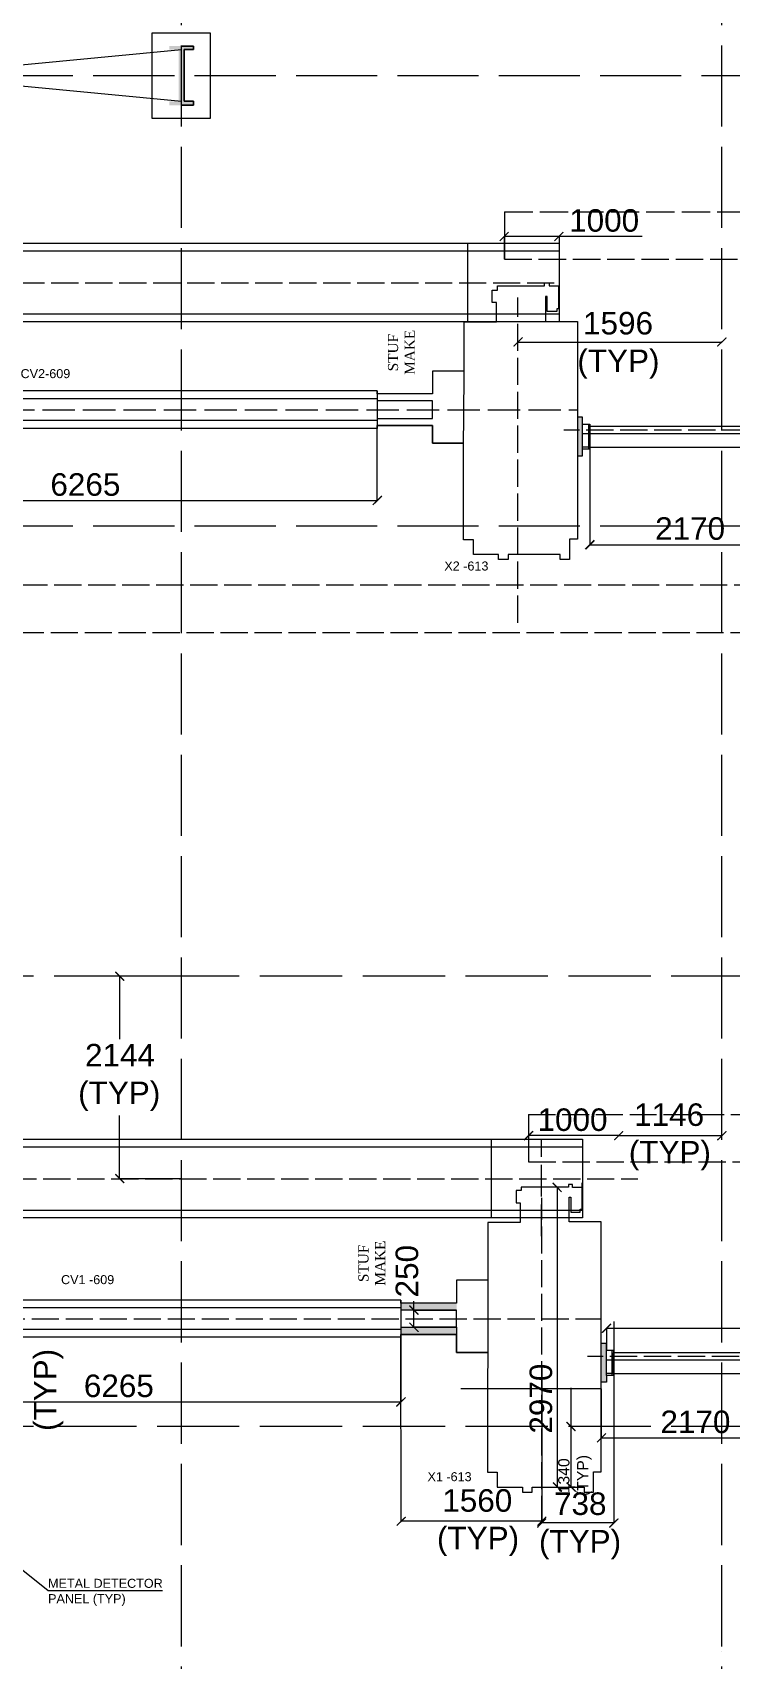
# Model space of a CAD drawing. Header units: inches. Extents: x 2602 to 127694, y 109 to 91908.
# Drawn here: x 41658 to 49403, y 34087 to 52152 of the extents above; entities that cross this region are included whole.
import ezdxf

# ---------------------------------------------------------------- set-up
doc = ezdxf.new("R2010")
doc.units = ezdxf.units.IN
doc.header["$MEASUREMENT"] = 0
doc.linetypes.add('PDF_IMPORT', pattern=[1, 0.8, -0.2])
doc.layers.add('PDF_Geometry', color=7, linetype='Continuous')
doc.layers.add('PDF_Solid Fills', color=7, linetype='Continuous', true_color=0x724639)
doc.layers.add('PDF_Text', color=230, linetype='Continuous', true_color=0xff007f)
doc.styles.add('PDF Arial', font='arial.ttf')
doc.styles.add('PDF Times New Roman', font='times.ttf')

msp = doc.modelspace()

# ---------------------------------------------------------------- hatches: boundary and pattern name
at = {"layer": 'PDF_Solid Fills', "transparency": 33554559}
for color, points in [(256, [(43443, 51345), (43443, 51388), (43339, 51388), (43339, 51962), (43443, 51962), (43443, 52001), (43175, 52001), (43175, 51962), (43279, 51962), (43279, 51388), (43175, 51388), (43175, 51345)]), (7, [(48216, 39947), (48206, 39957), (48108, 39858), (48118, 39848)]), (7, [(49364, 39947), (49354, 39957), (49253, 39858), (49262, 39848)])]:
    msp.add_hatch(color=color, dxfattribs=at).paths.add_polyline_path(points)
at = {"layer": 'PDF_Solid Fills', "true_color": 0x00b8b8, "transparency": 33554559}
for points in [[(46947, 49932), (46937, 49941), (46838, 49843), (46848, 49833)], [(47445, 49843), (47455, 49833), (47554, 49932), (47544, 49941)], [(47101, 48761), (47091, 48770), (46993, 48672), (47002, 48662)], [(49253, 48672), (49262, 48662), (49364, 48761), (49354, 48770)], [(45428, 46911), (45438, 46901), (45540, 46999), (45530, 47012)], [(47898, 46507), (47888, 46520), (47786, 46419), (47800, 46409)], [(42669, 41620), (42679, 41630), (42581, 41728), (42571, 41718)], [(47219, 39947), (47206, 39957), (47107, 39858), (47117, 39848)], [(48108, 39858), (48118, 39848), (48216, 39947), (48206, 39957)], [(49253, 39858), (49262, 39848), (49364, 39947), (49354, 39957)], [(42581, 39481), (42571, 39471), (42669, 39373), (42679, 39383)], [(47524, 39274), (47534, 39284), (47435, 39386), (47426, 39373)], [(45936, 37910), (45946, 37923), (45845, 38021), (45835, 38012)], [(45845, 37831), (45835, 37821), (45936, 37720), (45946, 37729)], [(48082, 37808), (48072, 37818), (47973, 37720), (47983, 37710)], [(45690, 36903), (45700, 36890), (45802, 36991), (45792, 37001)], [(47678, 36617), (47688, 36631), (47590, 36729), (47576, 36719)], [(48026, 36591), (48016, 36601), (47918, 36503), (47927, 36493)], [(47439, 36057), (47429, 36047), (47527, 35945), (47537, 35958)], [(47593, 36057), (47580, 36047), (47681, 35945), (47691, 35958)], [(45805, 35666), (45795, 35676), (45694, 35578), (45704, 35568)], [(47255, 35578), (47265, 35568), (47255, 35558), (47265, 35548), (47363, 35647), (47353, 35656), (47363, 35666), (47353, 35676)], [(48052, 35558), (48065, 35548), (48164, 35647), (48154, 35656)]]:
    msp.add_hatch(color=132, dxfattribs=at).paths.add_polyline_path(points)
at = {"layer": 'PDF_Solid Fills', "true_color": 0x942500, "transparency": 33554559}
for points in [[(47763, 47882), (47704, 47882), (47704, 47452), (47763, 47452)], [(47842, 47803), (47826, 47803), (47826, 47527), (47842, 47527)], [(48029, 37595), (47970, 37595), (47970, 37165), (48029, 37165)], [(48105, 37520), (48088, 37520), (48088, 37241), (48105, 37241)]]:
    msp.add_hatch(color=24, dxfattribs=at).paths.add_polyline_path(points)
at = {"layer": 'PDF_Solid Fills', "true_color": 0x0000b8, "transparency": 33554559}
for points in [[(46363, 38044), (45746, 38044), (45746, 37966), (46363, 37966)], [(46363, 37775), (45746, 37775), (45746, 37697), (46363, 37697)]]:
    msp.add_hatch(color=172, dxfattribs=at).paths.add_polyline_path(points)

# ---------------------------------------------------------------- linework, layer by layer
at = {"layer": 'PDF_Geometry', "color": 30, "linetype": 'PDF_IMPORT', "lineweight": 0, "ltscale": 1125.093782, "true_color": 0xff7f00}
for points in [[(43309, 17356), (43309, 78521)], [(49308, 17356), (49308, 78521)], [(11954, 51673), (103310, 51673)], [(11954, 46674), (103310, 46674)]]:
    msp.add_lwpolyline(points, dxfattribs=at)
at = {"layer": 'PDF_Geometry', "color": 17, "lineweight": 0, "true_color": 0x724639}
for points in [[(43630, 52149), (43630, 51198), (42984, 51198), (42984, 52149)], [(43339, 51673), (43339, 51388), (43443, 51388), (43443, 51345), (43309, 51345), (43443, 51345), (43443, 51388), (43339, 51388), (43339, 51673), (43339, 51962), (43443, 51962), (43443, 52001), (43309, 52001), (43443, 52001), (43443, 51962), (43339, 51962)], [(43339, 51673), (43339, 51388), (43443, 51388), (43443, 51345), (43309, 51345), (43443, 51345), (43443, 51388), (43339, 51388), (43339, 51673), (43339, 51962), (43443, 51962), (43443, 52001), (43309, 52001), (43443, 52001), (43443, 51962), (43339, 51962)]]:
    msp.add_lwpolyline(points, close=True, dxfattribs=at)
for points in [[(37310, 51962), (43309, 51388)], [(37310, 51388), (43309, 51962)]]:
    msp.add_lwpolyline(points, dxfattribs=at)
at = {"layer": 'PDF_Geometry', "linetype": 'PDF_IMPORT', "lineweight": 0, "ltscale": 393.618816}
msp.add_lwpolyline([(46894, 50161), (51247, 50161)], dxfattribs=at)
at = {"layer": 'PDF_Geometry', "lineweight": 0}
for points in [[(46894, 50161), (46894, 49636)], [(47970, 37093), (46412, 37093)]]:
    msp.add_lwpolyline(points, dxfattribs=at)
at = {"layer": 'PDF_Geometry', "color": 132, "lineweight": 0, "true_color": 0x00b8b8}
for points in [[(46894, 49636), (46894, 49889), (47501, 49889), (47501, 49636)], [(47501, 49889), (48423, 49889)], [(47501, 49889), (47501, 49889)], [(46894, 49636), (46894, 49636)], [(47501, 49636), (47501, 49636)], [(47045, 48715), (47045, 48715)], [(47045, 48715), (49308, 48715)], [(49308, 48715), (49308, 48715)], [(37841, 47665), (37841, 47039), (39005, 47039), (39005, 47672), (39005, 46957), (45484, 46957), (45484, 47757)], [(45484, 47757), (45484, 47757)], [(47842, 47527), (47842, 46465), (50063, 46465), (50063, 47504)], [(47842, 47527), (47842, 47527)], [(43309, 41675), (42623, 41675), (42623, 40974)], [(43309, 41675), (43309, 41675)], [(43309, 39425), (42623, 39425), (42623, 40127)], [(49308, 39901), (48164, 39901), (48164, 39904), (47163, 39904)], [(47163, 39904), (47163, 39904)], [(48164, 39904), (48164, 39904)], [(42623, 39425), (42623, 39425)], [(43309, 39425), (43309, 39425)], [(47481, 39330), (47481, 39330)], [(47481, 39330), (47481, 38789)], [(49308, 39353), (49308, 39353)], [(47481, 38900), (47481, 36880)], [(45890, 37966), (45890, 38067)], [(46363, 37775), (45890, 37775), (45890, 37966), (46363, 37966)], [(48108, 37841), (48108, 35604), (47311, 35604)], [(54291, 37490), (54291, 37762), (48029, 37762), (48029, 37520)], [(48029, 37762), (48029, 37762)], [(47311, 36001), (47311, 35624), (45749, 35624), (45746, 37664), (45746, 36945), (39481, 36945), (39481, 37664)], [(45746, 37664), (45746, 37664)], [(48029, 37520), (48029, 37520)], [(47311, 37339), (47311, 35601)], [(47485, 36001), (47485, 37310)], [(47678, 36001), (47636, 36001), (47636, 36129), (47636, 37103)], [(47970, 37093), (47970, 36545)], [(47970, 37093), (47970, 37093)], [(47678, 36673), (47632, 36673)], [(47970, 36549), (50053, 36549)], [(47485, 36001), (47485, 36001)], [(49308, 34174), (49308, 34174)]]:
    msp.add_lwpolyline(points, dxfattribs=at)
at = {"layer": 'PDF_Geometry', "color": 162, "lineweight": 0, "true_color": 0x002db8}
for points in [[(37716, 49814), (47501, 49814), (47501, 48938), (37716, 48938)], [(47501, 49725), (37716, 49725)], [(46484, 49814), (46484, 48938)], [(47501, 49023), (37716, 49023)], [(37903, 39865), (47763, 39865), (47763, 38989), (37903, 38989)], [(47763, 39776), (37903, 39776)], [(46747, 39865), (46747, 38989)], [(47763, 39074), (37903, 39074)]]:
    msp.add_lwpolyline(points, dxfattribs=at)
at = {"layer": 'PDF_Geometry', "linetype": 'PDF_IMPORT', "lineweight": 0, "ltscale": 380.498189}
msp.add_lwpolyline([(46894, 49636), (51217, 49636)], dxfattribs=at)
at = {"layer": 'PDF_Geometry', "linetype": 'PDF_IMPORT', "lineweight": 0, "ltscale": 377.218032}
for points in [[(37716, 49374), (47501, 49374)], [(47045, 45599), (47045, 49210)], [(55649, 47737), (47554, 47737)], [(47163, 39612), (51217, 39612)], [(31701, 39425), (38005, 39425), (48374, 39425)], [(36368, 37871), (47970, 37871)], [(55911, 37451), (47816, 37451)]]:
    msp.add_lwpolyline(points, dxfattribs=at)
at = {"layer": 'PDF_Geometry', "color": 172, "lineweight": 0, "true_color": 0x0000b8}
for points in [[(47704, 47452), (47704, 46527), (47616, 46527), (47616, 46301), (47514, 46301), (47514, 46356), (46937, 46356), (46937, 46301), (46829, 46301), (46829, 46356), (46550, 46356), (46550, 46520), (46442, 46520), (46442, 47531), (46448, 48331), (46448, 48938), (46806, 48938), (46806, 49154), (46760, 49154), (46760, 49292), (46819, 49292), (46819, 49338), (47340, 49338), (47340, 49371), (47390, 49371), (47390, 49338), (47494, 49338), (47494, 49085), (47475, 49085), (47475, 49053), (47370, 49053), (47370, 49220), (47350, 49220), (47350, 48944), (47704, 48944), (47704, 48023), (47704, 47882)], [(46448, 48393), (46097, 48393), (46097, 48141), (45484, 48141), (45484, 48173), (45484, 47757), (45484, 47790)], [(45484, 48173), (37716, 48173)], [(45484, 48085), (37716, 48085)], [(45484, 47868), (46097, 47868), (46097, 48062), (45484, 48062)], [(45484, 47845), (37716, 47845)], [(45484, 47757), (37716, 47757)], [(47514, 46301), (47514, 46301)], [(47970, 38789), (47970, 38946), (47613, 38946), (47613, 39222), (47632, 39222), (47632, 39055), (47737, 39055), (47737, 39087), (47757, 39087), (47757, 39327), (47652, 39327), (47652, 39360), (47606, 39360), (47606, 39330), (47081, 39330), (47081, 39294), (47025, 39294), (47025, 39156), (47068, 39156), (47068, 38940), (46711, 38940), (46711, 38789)], [(47757, 39137), (47757, 39379)], [(46711, 38900), (46711, 37546), (46707, 37093), (46707, 36165), (46815, 36165), (46815, 36001), (47094, 36001), (47094, 35945), (47203, 35945), (47203, 36001), (47780, 36001), (47780, 35945), (47882, 35945), (47882, 36171), (47970, 36171), (47970, 37093), (47970, 37234), (47970, 38900)], [(45746, 38077), (39481, 38077), (39481, 38110), (38317, 38110), (38317, 38166), (36368, 38166)], [(46711, 38297), (46363, 38297), (46363, 38044), (45746, 38044), (45746, 38077), (45746, 37664), (45746, 37697)], [(45746, 37664), (39481, 37664), (39481, 37631), (38382, 37631), (38382, 38110)], [(45746, 37992), (39268, 37992)], [(45746, 37775), (46363, 37775), (46363, 37966), (45746, 37966)], [(45746, 37749), (39268, 37749)], [(47780, 35945), (47780, 35945)]]:
    msp.add_lwpolyline(points, dxfattribs=at)
at = {"layer": 'PDF_Geometry', "linetype": 'PDF_IMPORT', "lineweight": 0, "ltscale": 449.381482}
msp.add_lwpolyline([(31432, 47964), (47704, 47964)], dxfattribs=at)
at = {"layer": 'PDF_Geometry', "color": 24, "lineweight": 0, "true_color": 0x942500}
for points in [[(47763, 47803), (47763, 47882), (47704, 47882), (47704, 47452), (47763, 47452), (47763, 47527)], [(47839, 47695), (47763, 47695)], [(47826, 47803), (47826, 47527)], [(47839, 47547), (47763, 47547)], [(48029, 37520), (48029, 37595), (47970, 37595)], [(48101, 37411), (48029, 37411)], [(48088, 37520), (48088, 37241)], [(48029, 37241), (48029, 37165), (47970, 37165)], [(48101, 37264), (48029, 37264)]]:
    msp.add_lwpolyline(points, dxfattribs=at)
at = {"layer": 'PDF_Geometry', "color": 172, "lineweight": 0, "true_color": 0x0000b8}
for points in [[(45484, 47790), (46097, 47790), (46097, 47593), (46442, 47593), (46097, 47593), (46097, 47790)], [(45746, 37697), (46363, 37697), (46363, 37497), (46704, 37497), (46363, 37497), (46363, 37697)]]:
    msp.add_lwpolyline(points, close=True, dxfattribs=at)
at = {"layer": 'PDF_Geometry', "color": 24, "lineweight": 0, "true_color": 0x942500}
for points in [[(47763, 47803), (47842, 47803), (47842, 47527), (47763, 47527)], [(48029, 37520), (48105, 37520), (48105, 37241), (48029, 37241)]]:
    msp.add_lwpolyline(points, close=True, dxfattribs=at)
at = {"layer": 'PDF_Geometry', "color": 123, "lineweight": 0, "true_color": 0x5bb8b8}
for points in [[(49797, 47777), (47839, 47777)], [(47839, 47777), (47839, 47695)], [(48105, 37490), (48101, 37490)], [(48101, 37490), (48101, 37411)], [(49797, 37490), (48105, 37490)]]:
    msp.add_lwpolyline(points, dxfattribs=at)
at = {"layer": 'PDF_Geometry', "color": 242, "lineweight": 0, "true_color": 0xdd0037}
msp.add_lwpolyline([(49905, 47695), (47839, 47695), (47839, 47547), (49905, 47547)], dxfattribs=at)
at = {"layer": 'PDF_Geometry', "color": 132, "linetype": 'PDF_IMPORT', "lineweight": 0, "ltscale": 377.218032, "true_color": 0x00b8b8}
for points in [[(51254, 46015), (38815, 46018)], [(51214, 45487), (38815, 45484)]]:
    msp.add_lwpolyline(points, dxfattribs=at)
at = {"layer": 'PDF_Geometry', "color": 30, "linetype": 'PDF_IMPORT', "lineweight": 0, "ltscale": 1141.494566, "true_color": 0xff7f00}
for points in [[(103310, 41675), (11954, 41675), (5732, 41675)], [(103310, 36673), (11954, 36673), (5732, 36673)]]:
    msp.add_lwpolyline(points, dxfattribs=at)
at = {"layer": 'PDF_Geometry', "linetype": 'PDF_IMPORT', "lineweight": 0, "ltscale": 373.937875}
for points in [[(47163, 40137), (51247, 40137)], [(47311, 35604), (47311, 39212)]]:
    msp.add_lwpolyline(points, dxfattribs=at)
at = {"layer": 'PDF_Geometry', "color": 4, "lineweight": 0}
for points in [[(47163, 40137), (47163, 39612)], [(49308, 39901), (48164, 39901)], [(46363, 37775), (46363, 37697)]]:
    msp.add_lwpolyline(points, dxfattribs=at)
at = {"layer": 'PDF_Geometry', "linetype": 'PDF_IMPORT', "lineweight": 0, "ltscale": 439.541011}
msp.add_lwpolyline([(47308, 38789), (47308, 39852)], dxfattribs=at)
at = {"layer": 'PDF_Geometry', "color": 242, "lineweight": 0, "true_color": 0xdd0037}
msp.add_lwpolyline([(50204, 37118, 0.414215), (49909, 37411), (48105, 37411), (48101, 37411), (48101, 37264), (48105, 37264), (49909, 37264, -0.414222), (50056, 37118)], format="xyb", dxfattribs=at)
at = {"layer": 'PDF_Geometry', "color": 230, "lineweight": 0, "true_color": 0xff007f}
msp.add_lwpolyline([(40934, 35568), (41830, 34853), (43099, 34853)], dxfattribs=at)

# ---------------------------------------------------------------- texts
at = {"layer": 'PDF_Text', "color": 132, "true_color": 0x00b8b8, "char_height": 250, "attachment_point": 7, "style": 'PDF Arial'}
for s, insert in [('1000', (47613, 49937)), ('1596', (47767, 48796)), ('(TYP)', (47704, 48307)), ('6265', (41856, 47005)), ('2170', (48567, 46516)), ('2144', (42240, 40672)), ('(TYP)', (42164, 40178)), ('1000', (47262, 39952)), ('1146', (48334, 40008)), ('(TYP)', (48275, 39519)), ('6265', (42227, 36997)), ('2170', (48626, 36597)), ('1560', (46205, 35724)), ('738', (47445, 35688)), ('(TYP)', (46146, 35235)), ('(TYP)', (47278, 35199))]:
    msp.add_mtext(s, dxfattribs=dict(at, insert=insert))
at = {"layer": 'PDF_Text', "char_height": 112.5, "attachment_point": 7, "rotation": 90, "style": 'PDF Times New Roman'}
for s, insert in [('STUF', (45716, 48390)), ('MAKE', (45900, 48351)), ('STUF', (45388, 38277)), ('MAKE', (45572, 38238))]:
    msp.add_mtext(s, dxfattribs=dict(at, insert=insert))
at = {"layer": 'PDF_Text', "char_height": 100, "attachment_point": 7, "style": 'PDF Arial'}
for s, insert in [('CV2-609', (41525, 48313)), ('X2 -613', (46228, 46177)), ('CV1 -609', (41974, 38253)), ('X1 -613', (46041, 36065)), ('METAL DETECTOR', (41830, 34881)), ('PANEL (TYP)', (41830, 34682))]:
    msp.add_mtext(s, dxfattribs=dict(at, insert=insert))
at = {"layer": 'PDF_Text', "color": 132, "true_color": 0x00b8b8, "attachment_point": 7, "rotation": 90, "style": 'PDF Arial'}
for s, insert, char_height in [('250', (45941, 38107), 250), ('(TYP)', (41998, 36624), 250), ('2970', (47427, 36595), 250), ('1340', (47618, 35932), 125), ('(TYP)', (47863, 35902), 125)]:
    msp.add_mtext(s, dxfattribs=dict(at, insert=insert, char_height=char_height))

doc.saveas('drawing.dxf')
